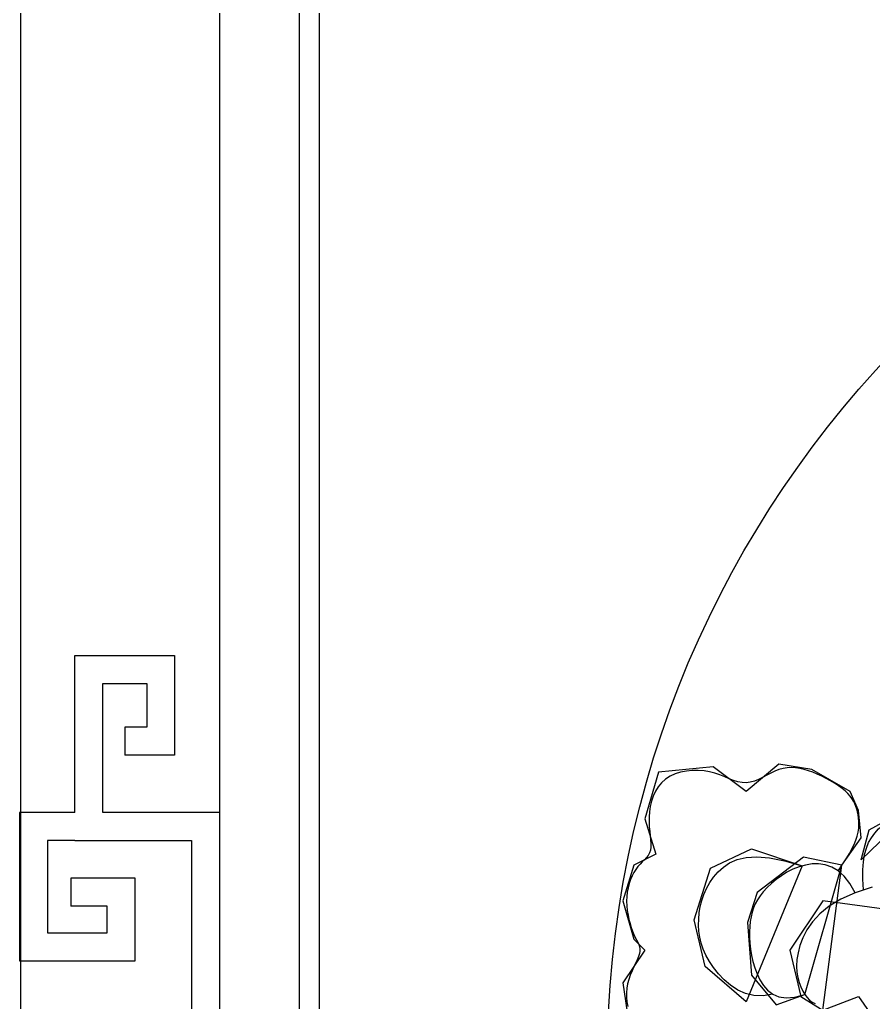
# Model space of a CAD drawing. Header units: metres. Extents: x -747 to 1683, y 3278 to 5498.
# Drawn here: x 73.2 to 287.4, y 4676.1 to 4922.7 of the extents above; entities that cross this region are included whole.
import ezdxf

# ---------------------------------------------------------------- set-up
doc = ezdxf.new("R2010")
doc.units = ezdxf.units.M
doc.layers.add('3', color=3, linetype='Continuous')
doc.layers.add('7', color=7, linetype='Continuous')

msp = doc.modelspace()

# ---------------------------------------------------------------- linework, layer by layer
at = {"layer": '3'}
for p, q in [((99.56, 4745.14), (99.56, 4738.12)), ((87.03, 4716.71), (116.35, 4716.71)), ((116.35, 4716.71), (116.35, 4628.17)), ((86.02, 4707.27), (86.02, 4700.25))]:
    msp.add_line(p, q, dxfattribs=at)
msp.add_lwpolyline([(143.37, 4303.44), (793.37, 4303.44), (793.37, 5043.44), (143.37, 5043.44)], close=True, dxfattribs=at)
for points in [[(87.03, 4723.72), (87.03, 4763.14), (112.08, 4763.14), (112.08, 4738.12), (99.56, 4738.12)], [(94.05, 4723.72), (94.05, 4723.72), (94.05, 4756.12), (105.06, 4756.12), (105.06, 4745.14), (99.56, 4745.14)], [(274.75, 4674.13), (279.56, 4710.49), (284.37, 4717.35), (283.68, 4724.21), (281.62, 4729.02), (272.01, 4734.51), (263.76, 4735.88), (255.52, 4729.02), (247.28, 4735.19), (233.54, 4733.82), (230.11, 4722.16), (232.86, 4713.24), (227.36, 4710.49), (224.61, 4701.57), (227.36, 4691.96), (230.11, 4689.22), (224.61, 4680.99), (225.99, 4671.38)], [(278.58, 4709.1), (278.58, 4709.1), (279.01, 4709.71), (279.54, 4710.48), (280.14, 4711.39), (280.78, 4712.39), (281.42, 4713.46), (282.03, 4714.57), (282.59, 4715.69), (283.05, 4716.78), (283.4, 4717.83), (283.64, 4718.82), (283.78, 4719.77), (283.83, 4720.67), (283.81, 4721.53), (283.74, 4722.34), (283.61, 4723.13), (283.45, 4723.87), (283.27, 4724.58), (283.05, 4725.27), (282.79, 4725.94), (282.47, 4726.59), (282.07, 4727.23), (281.6, 4727.86), (281.03, 4728.49), (280.36, 4729.13), (279.58, 4729.78), (278.69, 4730.43), (277.72, 4731.07), (276.68, 4731.69), (275.6, 4732.29), (274.49, 4732.85), (273.36, 4733.36), (272.23, 4733.82), (271.13, 4734.22), (270.04, 4734.54), (268.97, 4734.78), (267.91, 4734.94), (266.87, 4734.99), (265.83, 4734.95), (264.79, 4734.79), (263.76, 4734.51), (262.73, 4734.11), (261.7, 4733.62), (260.67, 4733.08), (259.64, 4732.55), (258.61, 4732.05), (257.58, 4731.63), (256.55, 4731.33), (255.52, 4731.19), (254.49, 4731.24), (253.45, 4731.46), (252.38, 4731.8), (251.29, 4732.22), (250.15, 4732.68), (248.95, 4733.15), (247.7, 4733.58), (246.36, 4733.93), (244.95, 4734.17), (243.49, 4734.29), (241.99, 4734.28), (240.51, 4734.13), (239.06, 4733.85), (237.69, 4733.42), (236.41, 4732.84), (235.26, 4732.1), (234.26, 4731.21), (233.42, 4730.19), (232.73, 4729.05), (232.17, 4727.83), (231.74, 4726.55), (231.43, 4725.24), (231.23, 4723.92), (231.14, 4722.61), (231.14, 4721.35), (231.21, 4720.13), (231.32, 4718.98), (231.44, 4717.88), (231.54, 4716.86), (231.6, 4715.91), (231.59, 4715.04), (231.48, 4714.26), (231.25, 4713.58), (230.91, 4712.97), (230.48, 4712.4), (229.99, 4711.86), (229.46, 4711.32), (228.91, 4710.76), (228.35, 4710.15), (227.82, 4709.46), (227.33, 4708.69), (226.88, 4707.83), (226.49, 4706.89), (226.16, 4705.89), (225.89, 4704.83), (225.69, 4703.74), (225.57, 4702.61), (225.53, 4701.46), (225.57, 4700.3), (225.69, 4699.14), (225.87, 4698), (226.1, 4696.9), (226.38, 4695.84), (226.69, 4694.85), (227.02, 4693.93), (227.36, 4693.11), (227.7, 4692.39), (228.03, 4691.75), (228.32, 4691.17), (228.56, 4690.62), (228.74, 4690.09), (228.84, 4689.54), (228.84, 4688.95), (228.73, 4688.31), (228.5, 4687.58), (228.17, 4686.77), (227.77, 4685.9), (227.33, 4684.96), (226.88, 4683.97), (226.45, 4682.93), (226.06, 4681.86), (225.76, 4680.76), (225.55, 4679.63), (225.46, 4678.5), (225.47, 4677.35), (225.59, 4676.21), (225.81, 4675.08)], [(284.99, 4704.3), (284.99, 4704.3), (284.83, 4706.96), (284.83, 4709.31), (284.97, 4711.36), (285.26, 4713.17), (285.69, 4714.76), (286.26, 4716.16), (286.97, 4717.41), (287.8, 4718.55), (288.77, 4719.61), (289.88, 4720.62), (291.15, 4721.6), (292.59, 4722.59), (294.21, 4723.61), (296.03, 4724.69), (298.06, 4725.86), (300.31, 4727.15), (284.37, 4711.86), (286.43, 4719.41), (293.98, 4723.53), (300.31, 4727.15)], [(87.03, 4723.72), (73.18, 4723.72), (73.18, 4686.54), (102.17, 4686.54), (102.17, 4707.27), (86.02, 4707.27)], [(123.37, 4723.72), (123.37, 4621.16), (94.05, 4621.16)], [(123.37, 4723.72), (94.05, 4723.72)], [(87.03, 4716.71), (80.2, 4716.71), (80.2, 4693.56), (95.16, 4693.56), (95.16, 4700.25), (86.02, 4700.25)], [(262.21, 4678.16), (262.21, 4678.16), (259.78, 4677.71), (257.49, 4677.78), (255.37, 4678.3), (253.4, 4679.18), (251.61, 4680.36), (250, 4681.74), (248.57, 4683.25), (247.34, 4684.82), (246.3, 4686.37), (245.44, 4687.9), (244.77, 4689.42), (244.25, 4690.93), (243.89, 4692.43), (243.67, 4693.94), (243.59, 4695.46), (243.62, 4697), (243.76, 4698.55), (244.01, 4700.11), (244.4, 4701.66), (244.91, 4703.19), (245.57, 4704.69), (246.38, 4706.14), (247.34, 4707.52), (248.48, 4708.83), (249.8, 4710.04), (251.37, 4711.09), (253.25, 4711.92), (255.5, 4712.45), (258.19, 4712.62), (261.4, 4712.37), (265.18, 4711.63), (269.6, 4710.32), (255.52, 4676.18), (245.22, 4685.1), (242.47, 4696.77), (246.59, 4709.8), (256.89, 4714.61), (269.6, 4710.32)], [(282.85, 4703.59), (282.85, 4703.59), (281.55, 4705.91), (280.13, 4707.73), (278.61, 4709.08), (277.02, 4710.02), (275.39, 4710.59), (273.72, 4710.84), (272.05, 4710.81), (270.4, 4710.55), (268.79, 4710.09), (267.24, 4709.48), (265.76, 4708.73), (264.36, 4707.87), (263.05, 4706.93), (261.85, 4705.93), (260.77, 4704.89), (259.82, 4703.86), (259.01, 4702.84), (258.33, 4701.83), (257.78, 4700.81), (257.34, 4699.77), (257, 4698.7), (256.74, 4697.58), (256.56, 4696.4), (256.45, 4695.14), (256.39, 4693.8), (256.4, 4692.39), (256.47, 4690.92), (256.63, 4689.4), (256.88, 4687.86), (257.23, 4686.31), (257.69, 4684.76), (258.27, 4683.23), (258.99, 4681.74), (259.86, 4680.35), (260.92, 4679.14), (262.21, 4678.16), (263.76, 4677.5), (265.59, 4677.21), (267.75, 4677.37), (270.25, 4678.05), (279.56, 4710.49), (269.94, 4712.55), (258.27, 4703.63), (255.88, 4696.09), (256.9, 4682.87), (263.08, 4675.5), (270.25, 4678.05)], [(287.12, 4705), (287.12, 4705), (282.85, 4703.59), (279.3, 4701.97), (276.38, 4700.19), (274.04, 4698.28), (272.2, 4696.3), (270.79, 4694.29), (269.76, 4692.3), (269.03, 4690.36), (268.54, 4688.53), (268.27, 4686.81), (268.18, 4685.2), (268.26, 4683.7), (268.47, 4682.33), (268.8, 4681.07), (269.23, 4679.94), (269.72, 4678.93), (270.25, 4678.05), (270.83, 4677.29), (271.46, 4676.66), (272.13, 4676.15), (272.86, 4675.76)], [(304.97, 4697.45), (274.75, 4701.57), (266.51, 4689.22), (269.26, 4677.56), (274.75, 4674.13), (283.68, 4677.56), (288.49, 4670.69)]]:
    msp.add_lwpolyline(points, dxfattribs=at)
msp.add_circle((479.82, 4660.38), 259.18, dxfattribs=at)
at = {"layer": '7'}
for points in [[(73.37, 4233.44), (863.37, 4233.44), (863.37, 5113.44), (73.37, 5113.44)], [(123.37, 4283.44), (813.37, 4283.44), (813.37, 5063.44), (123.37, 5063.44)], [(148.37, 4308.44), (788.37, 4308.44), (788.37, 5038.44), (148.37, 5038.44)]]:
    msp.add_lwpolyline(points, close=True, dxfattribs=at)

doc.saveas('drawing.dxf')
